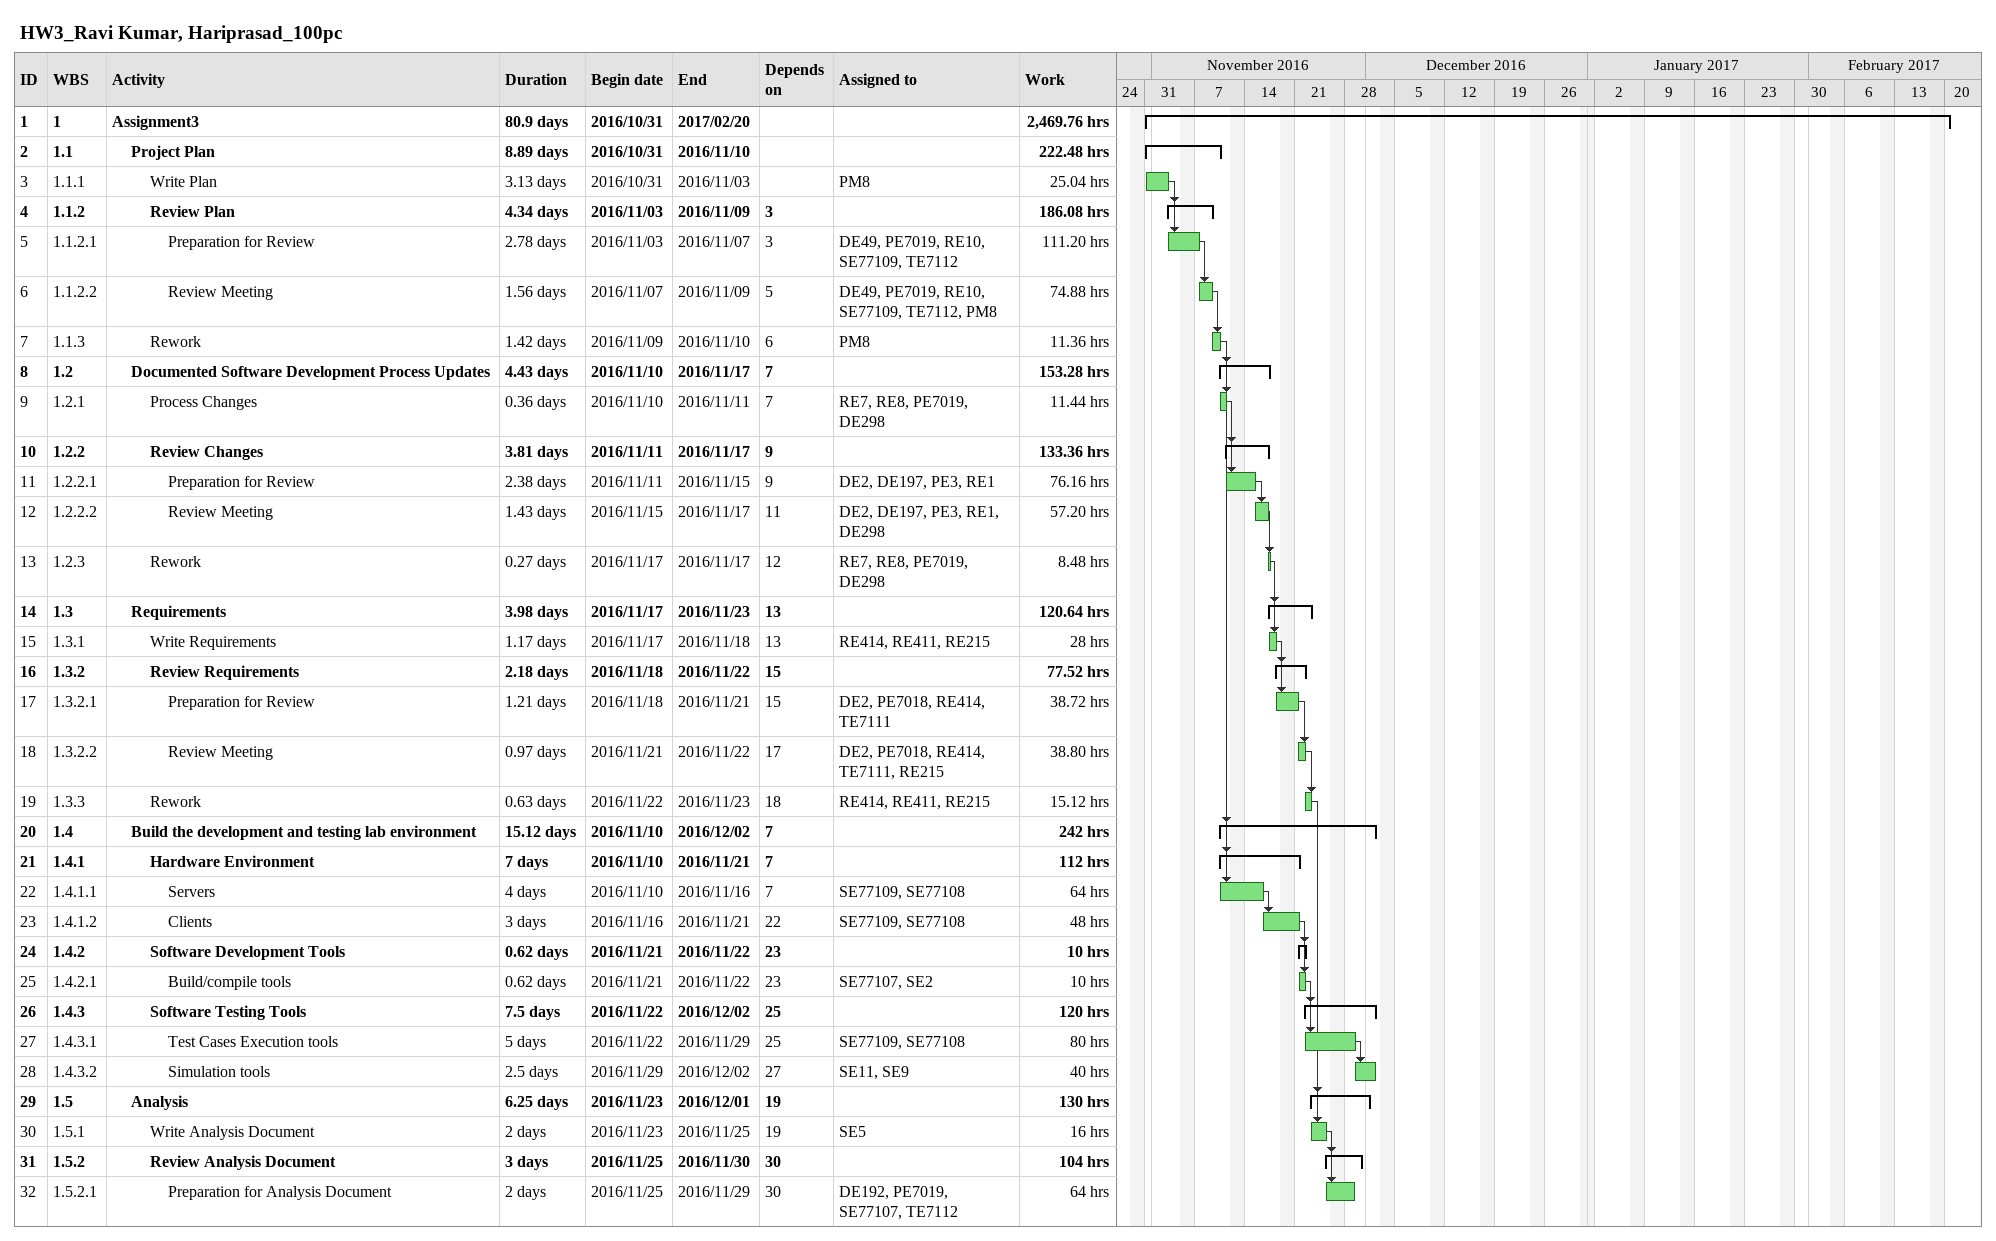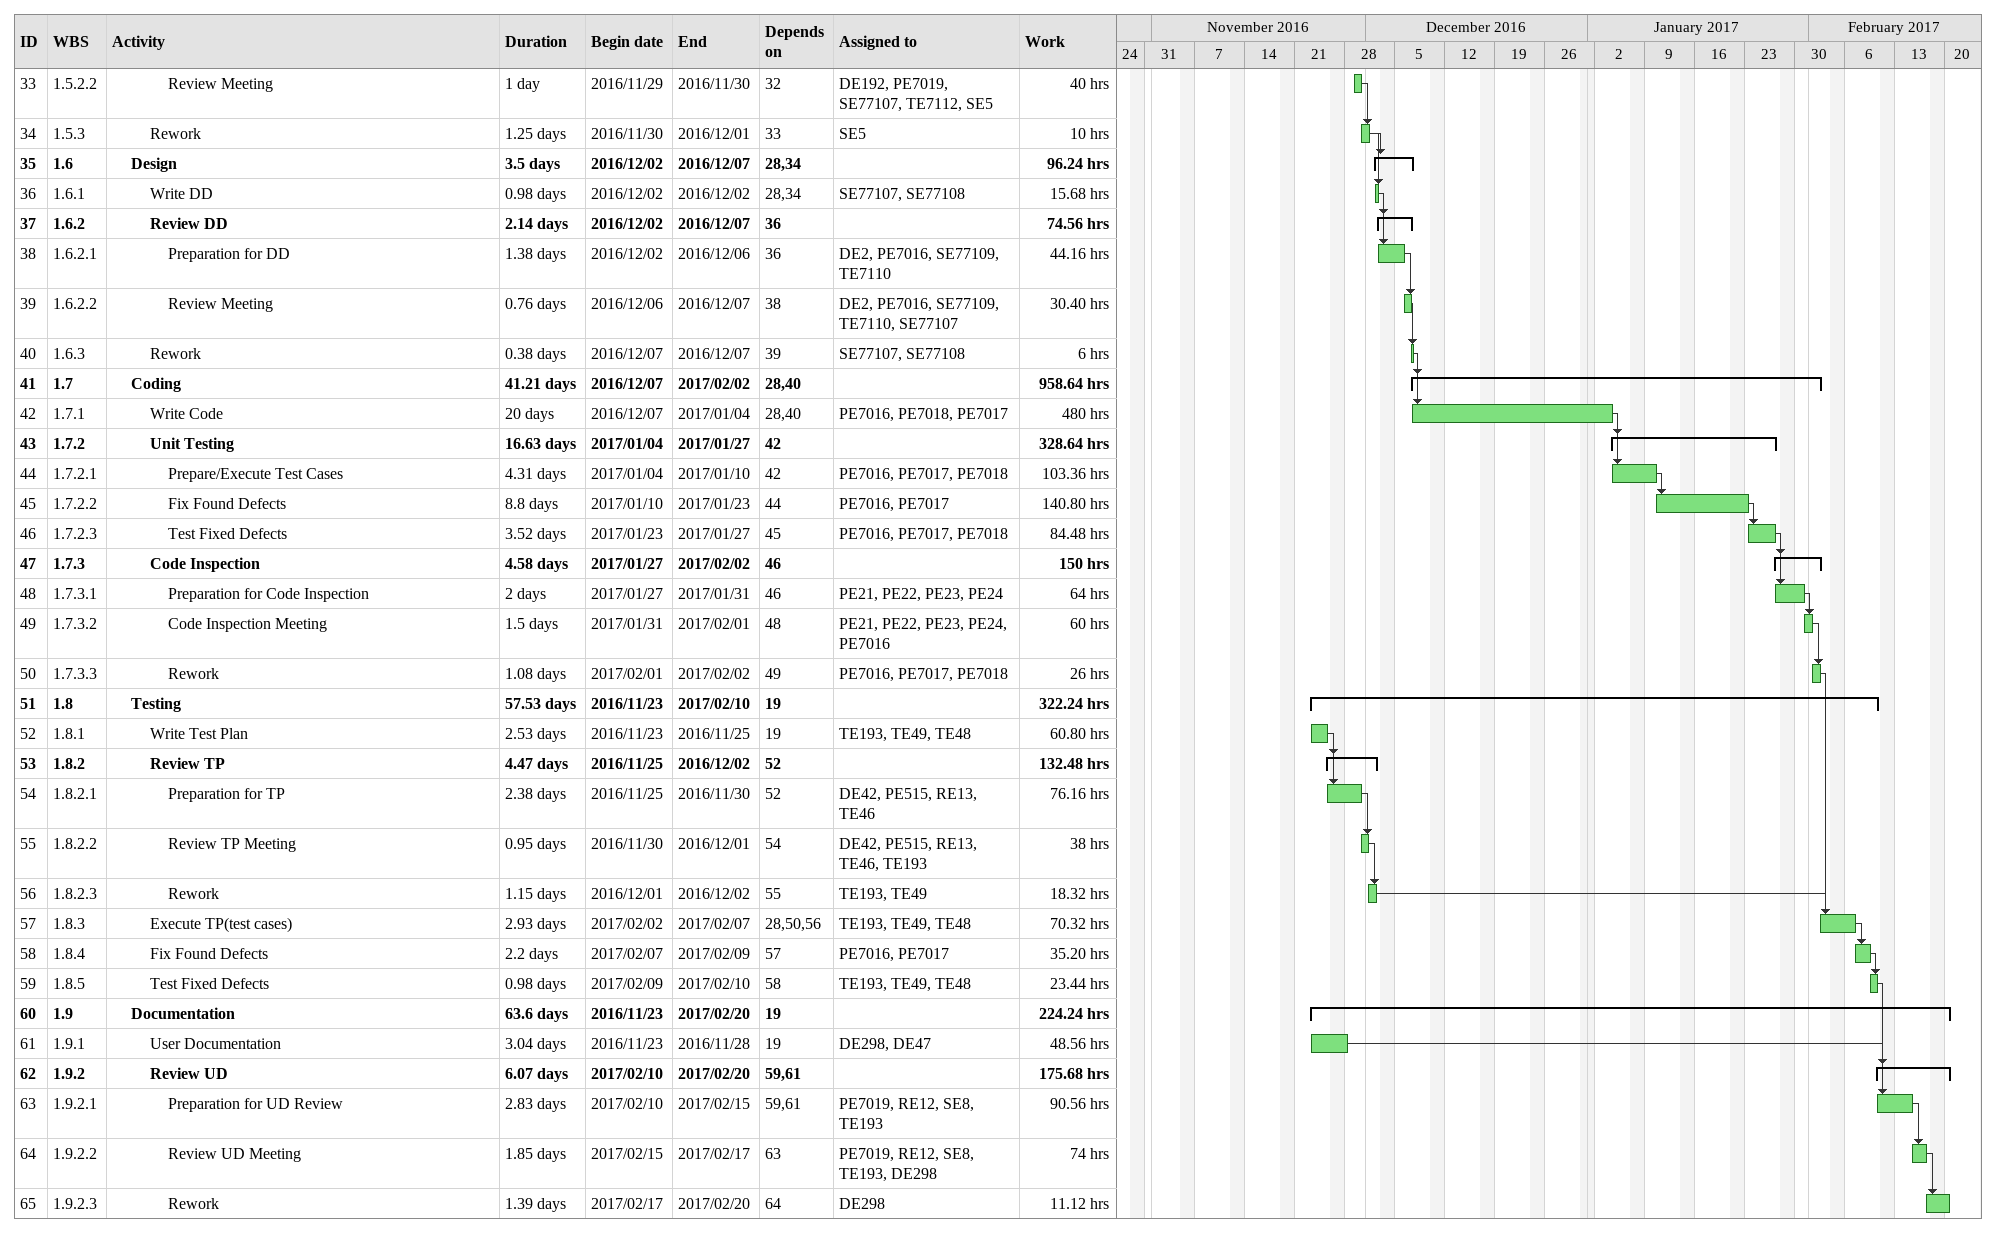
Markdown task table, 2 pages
HW3_Ravi Kumar, Hariprasad_100pc

| ID | WBS | Task | Duration | Start | Finish | Predecessors | Resources | Work (h) |
|---|---|---|---|---|---|---|---|---|
| 1 | 1 | **Assignment3** | 80.9d | 2016-10-31 | 2017-02-20 |  |  | 2469.76 |
| 2 | 1.1 | **Project Plan** | 8.89d | 2016-10-31 | 2016-11-10 |  |  | 222.48 |
| 3 | 1.1.1 | Write Plan | 3.13d | 2016-10-31 | 2016-11-03 |  | PM8 | 25.04 |
| 4 | 1.1.2 | **Review Plan** | 4.34d | 2016-11-03 | 2016-11-09 | 3 |  | 186.08 |
| 5 | 1.1.2.1 | Preparation for Review | 2.78d | 2016-11-03 | 2016-11-07 | 3 | DE49, PE7019, RE10, SE77109, TE7112 | 111.20 |
| 6 | 1.1.2.2 | Review Meeting | 1.56d | 2016-11-07 | 2016-11-09 | 5 | DE49, PE7019, RE10, SE77109, TE7112, PM8 | 74.88 |
| 7 | 1.1.3 | Rework | 1.42d | 2016-11-09 | 2016-11-10 | 6 | PM8 | 11.36 |
| 8 | 1.2 | **Documented Software Development Process Updates** | 4.43d | 2016-11-10 | 2016-11-17 | 7 |  | 153.28 |
| 9 | 1.2.1 | Process Changes | 0.36d | 2016-11-10 | 2016-11-11 | 7 | RE7, RE8, PE7019, DE298 | 11.44 |
| 10 | 1.2.2 | **Review Changes** | 3.81d | 2016-11-11 | 2016-11-17 | 9 |  | 133.36 |
| 11 | 1.2.2.1 | Preparation for Review | 2.38d | 2016-11-11 | 2016-11-15 | 9 | DE2, DE197, PE3, RE1 | 76.16 |
| 12 | 1.2.2.2 | Review Meeting | 1.43d | 2016-11-15 | 2016-11-17 | 11 | DE2, DE197, PE3, RE1, DE298 | 57.20 |
| 13 | 1.2.3 | Rework | 0.27d | 2016-11-17 | 2016-11-17 | 12 | RE7, RE8, PE7019, DE298 | 8.48 |
| 14 | 1.3 | **Requirements** | 3.98d | 2016-11-17 | 2016-11-23 | 13 |  | 120.64 |
| 15 | 1.3.1 | Write Requirements | 1.17d | 2016-11-17 | 2016-11-18 | 13 | RE414, RE411, RE215 | 28 |
| 16 | 1.3.2 | **Review Requirements** | 2.18d | 2016-11-18 | 2016-11-22 | 15 |  | 77.52 |
| 17 | 1.3.2.1 | Preparation for Review | 1.21d | 2016-11-18 | 2016-11-21 | 15 | DE2, PE7018, RE414, TE7111 | 38.72 |
| 18 | 1.3.2.2 | Review Meeting | 0.97d | 2016-11-21 | 2016-11-22 | 17 | DE2, PE7018, RE414, TE7111, RE215 | 38.80 |
| 19 | 1.3.3 | Rework | 0.63d | 2016-11-22 | 2016-11-23 | 18 | RE414, RE411, RE215 | 15.12 |
| 20 | 1.4 | **Build the development and testing lab environment** | 15.12d | 2016-11-10 | 2016-12-02 | 7 |  | 242 |
| 21 | 1.4.1 | **Hardware Environment** | 7d | 2016-11-10 | 2016-11-21 | 7 |  | 112 |
| 22 | 1.4.1.1 | Servers | 4d | 2016-11-10 | 2016-11-16 | 7 | SE77109, SE77108 | 64 |
| 23 | 1.4.1.2 | Clients | 3d | 2016-11-16 | 2016-11-21 | 22 | SE77109, SE77108 | 48 |
| 24 | 1.4.2 | **Software Development Tools** | 0.62d | 2016-11-21 | 2016-11-22 | 23 |  | 10 |
| 25 | 1.4.2.1 | Build/compile tools | 0.62d | 2016-11-21 | 2016-11-22 | 23 | SE77107, SE2 | 10 |
| 26 | 1.4.3 | **Software Testing Tools** | 7.5d | 2016-11-22 | 2016-12-02 | 25 |  | 120 |
| 27 | 1.4.3.1 | Test Cases Execution tools | 5d | 2016-11-22 | 2016-11-29 | 25 | SE77109, SE77108 | 80 |
| 28 | 1.4.3.2 | Simulation tools | 2.5d | 2016-11-29 | 2016-12-02 | 27 | SE11, SE9 | 40 |
| 29 | 1.5 | **Analysis** | 6.25d | 2016-11-23 | 2016-12-01 | 19 |  | 130 |
| 30 | 1.5.1 | Write Analysis Document | 2d | 2016-11-23 | 2016-11-25 | 19 | SE5 | 16 |
| 31 | 1.5.2 | **Review Analysis Document** | 3d | 2016-11-25 | 2016-11-30 | 30 |  | 104 |
| 32 | 1.5.2.1 | Preparation for Analysis Document | 2d | 2016-11-25 | 2016-11-29 | 30 | DE192, PE7019, SE77107, TE7112 | 64 |
| 33 | 1.5.2.2 | Review Meeting | 1d | 2016-11-29 | 2016-11-30 | 32 | DE192, PE7019, SE77107, TE7112, SE5 | 40 |
| 34 | 1.5.3 | Rework | 1.25d | 2016-11-30 | 2016-12-01 | 33 | SE5 | 10 |
| 35 | 1.6 | **Design** | 3.5d | 2016-12-02 | 2016-12-07 | 28, 34 |  | 96.24 |
| 36 | 1.6.1 | Write DD | 0.98d | 2016-12-02 | 2016-12-02 | 28, 34 | SE77107, SE77108 | 15.68 |
| 37 | 1.6.2 | **Review DD** | 2.14d | 2016-12-02 | 2016-12-07 | 36 |  | 74.56 |
| 38 | 1.6.2.1 | Preparation for DD | 1.38d | 2016-12-02 | 2016-12-06 | 36 | DE2, PE7016, SE77109, TE7110 | 44.16 |
| 39 | 1.6.2.2 | Review Meeting | 0.76d | 2016-12-06 | 2016-12-07 | 38 | DE2, PE7016, SE77109, TE7110, SE77107 | 30.40 |
| 40 | 1.6.3 | Rework | 0.38d | 2016-12-07 | 2016-12-07 | 39 | SE77107, SE77108 | 6 |
| 41 | 1.7 | **Coding** | 41.21d | 2016-12-07 | 2017-02-02 | 28, 40 |  | 958.64 |
| 42 | 1.7.1 | Write Code | 20d | 2016-12-07 | 2017-01-04 | 28, 40 | PE7016, PE7018, PE7017 | 480 |
| 43 | 1.7.2 | **Unit Testing** | 16.63d | 2017-01-04 | 2017-01-27 | 42 |  | 328.64 |
| 44 | 1.7.2.1 | Prepare/Execute Test Cases | 4.31d | 2017-01-04 | 2017-01-10 | 42 | PE7016, PE7017, PE7018 | 103.36 |
| 45 | 1.7.2.2 | Fix Found Defects | 8.8d | 2017-01-10 | 2017-01-23 | 44 | PE7016, PE7017 | 140.80 |
| 46 | 1.7.2.3 | Test Fixed Defects | 3.52d | 2017-01-23 | 2017-01-27 | 45 | PE7016, PE7017, PE7018 | 84.48 |
| 47 | 1.7.3 | **Code Inspection** | 4.58d | 2017-01-27 | 2017-02-02 | 46 |  | 150 |
| 48 | 1.7.3.1 | Preparation for Code Inspection | 2d | 2017-01-27 | 2017-01-31 | 46 | PE21, PE22, PE23, PE24 | 64 |
| 49 | 1.7.3.2 | Code Inspection Meeting | 1.5d | 2017-01-31 | 2017-02-01 | 48 | PE21, PE22, PE23, PE24, PE7016 | 60 |
| 50 | 1.7.3.3 | Rework | 1.08d | 2017-02-01 | 2017-02-02 | 49 | PE7016, PE7017, PE7018 | 26 |
| 51 | 1.8 | **Testing** | 57.53d | 2016-11-23 | 2017-02-10 | 19 |  | 322.24 |
| 52 | 1.8.1 | Write Test Plan | 2.53d | 2016-11-23 | 2016-11-25 | 19 | TE193, TE49, TE48 | 60.80 |
| 53 | 1.8.2 | **Review TP** | 4.47d | 2016-11-25 | 2016-12-02 | 52 |  | 132.48 |
| 54 | 1.8.2.1 | Preparation for TP | 2.38d | 2016-11-25 | 2016-11-30 | 52 | DE42, PE515, RE13, TE46 | 76.16 |
| 55 | 1.8.2.2 | Review TP Meeting | 0.95d | 2016-11-30 | 2016-12-01 | 54 | DE42, PE515, RE13, TE46, TE193 | 38 |
| 56 | 1.8.2.3 | Rework | 1.15d | 2016-12-01 | 2016-12-02 | 55 | TE193, TE49 | 18.32 |
| 57 | 1.8.3 | Execute TP(test cases) | 2.93d | 2017-02-02 | 2017-02-07 | 28, 50, 56 | TE193, TE49, TE48 | 70.32 |
| 58 | 1.8.4 | Fix Found Defects | 2.2d | 2017-02-07 | 2017-02-09 | 57 | PE7016, PE7017 | 35.20 |
| 59 | 1.8.5 | Test Fixed Defects | 0.98d | 2017-02-09 | 2017-02-10 | 58 | TE193, TE49, TE48 | 23.44 |
| 60 | 1.9 | **Documentation** | 63.6d | 2016-11-23 | 2017-02-20 | 19 |  | 224.24 |
| 61 | 1.9.1 | User Documentation | 3.04d | 2016-11-23 | 2016-11-28 | 19 | DE298, DE47 | 48.56 |
| 62 | 1.9.2 | **Review UD** | 6.07d | 2017-02-10 | 2017-02-20 | 59, 61 |  | 175.68 |
| 63 | 1.9.2.1 | Preparation for UD Review | 2.83d | 2017-02-10 | 2017-02-15 | 59, 61 | PE7019, RE12, SE8, TE193 | 90.56 |
| 64 | 1.9.2.2 | Review UD Meeting | 1.85d | 2017-02-15 | 2017-02-17 | 63 | PE7019, RE12, SE8, TE193, DE298 | 74 |
| 65 | 1.9.2.3 | Rework | 1.39d | 2017-02-17 | 2017-02-20 | 64 | DE298 | 11.12 |
